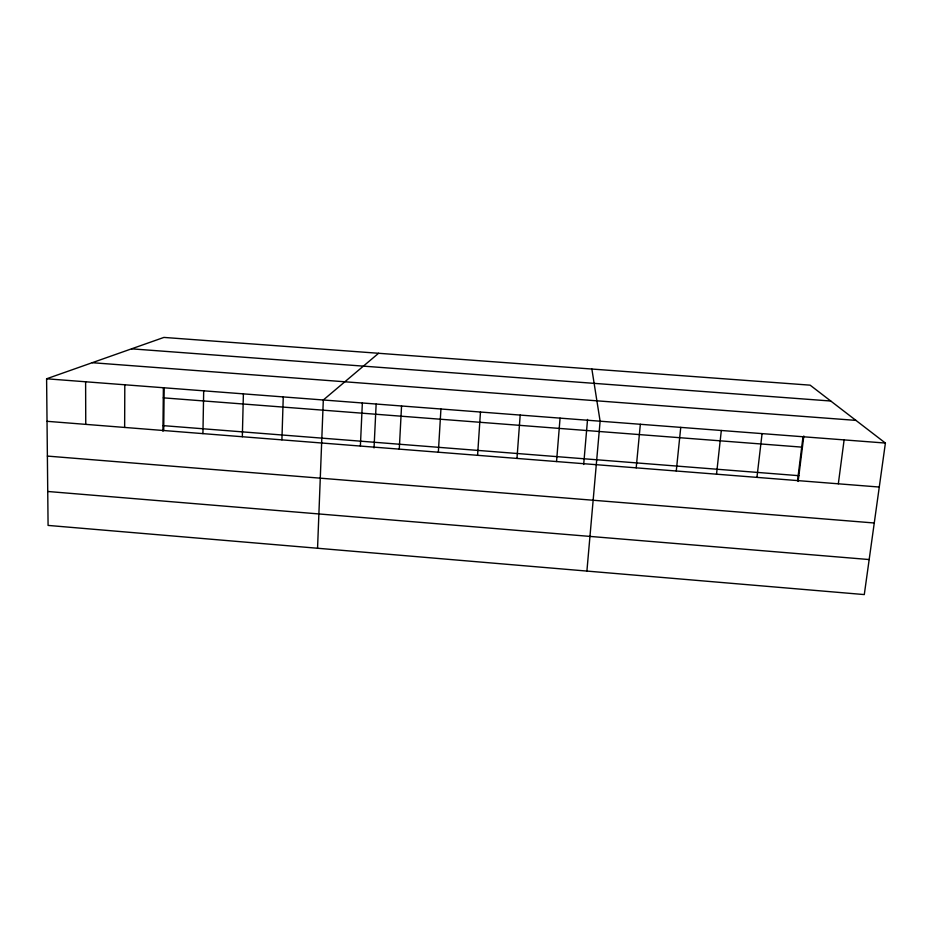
<?xml version="1.0" encoding="UTF-8"?>
<svg xmlns="http://www.w3.org/2000/svg" width="932" height="932" viewBox="0 0 932 932"><rect width="100%" height="100%" fill="white"/><g stroke="black" fill="none" stroke-linecap="round" stroke-linejoin="round"><path stroke-width="1.4" d="M124.643 427.438L124.806 384.776M162.925 431.248L163.38 387.805M163.706 430.526L164.16 387.794M202.931 433.625L203.689 390.823M242.332 436.735L243.392 393.863M281.907 439.857L283.258 396.927M317.556 548.249L323.311 399.991L378.59 353.275M360.381 446.055L362.35 402.985M374.035 447.931L376.144 404.115M399.28 449.131L401.552 405.991M438.343 452.218L440.929 409.008M477.58 455.317L480.469 412.037M516.98 458.428L520.184 415.078M556.544 461.55L560.062 418.13M583.677 464.497L587.544 419.435M586.904 571.071L600.115 421.206L591.867 369.037M636.195 467.841L640.342 424.281M676.271 471.01L680.744 427.38M716.522 474.19L721.321 430.491M756.947 477.382L762.073 433.613M797.547 480.586L803 436.747M798.142 481.448L803.815 435.99M838.322 483.801L844.112 439.904M885.4 443.061L864.29 594.581L48.08 525.415L46.6 378.788L163.915 337.419L810.141 385.161L885.4 443.061L46.6 378.788M131.552 348.836L830.75 401.016M92.233 362.699L855.937 420.39M163.275 397.836L802.417 447.174M162.984 425.621L798.864 475.681M47.031 421.311L879.272 487.04M47.381 456.086L874.263 522.992M47.742 491.479L869.172 559.55M85.616 381.782L85.756 424.363"/></g></svg>
